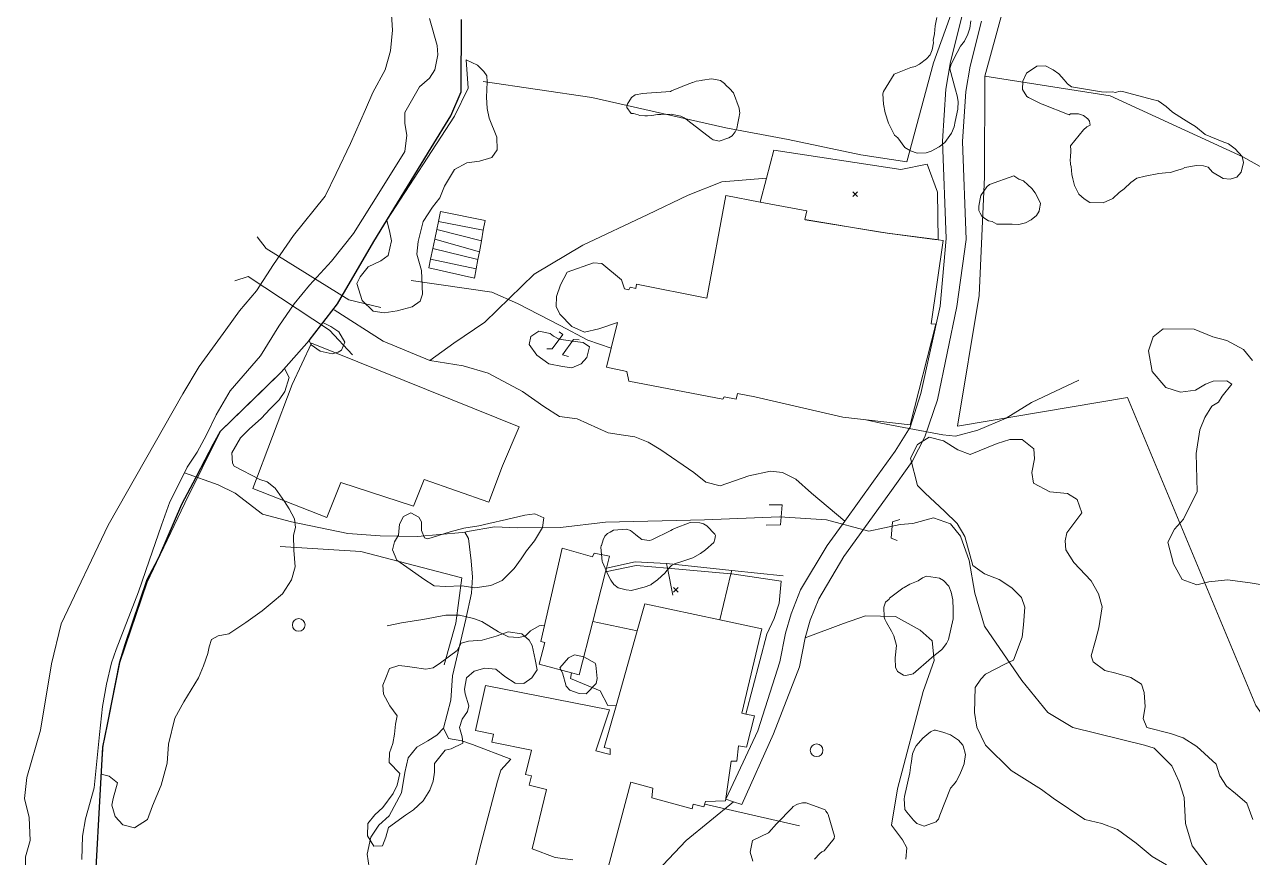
# Model space of a CAD drawing. Header units: metres. Extents: x 4652992 to 4879070, y 2074171 to 2309877.
# Drawn here: x 4653502.6 to 4653651.8, y 2308248.7 to 2308349.9 of the extents above; entities that cross this region are included whole.
import ezdxf

# ---------------------------------------------------------------- set-up
doc = ezdxf.new("R2010")
doc.units = ezdxf.units.M
doc.header["$MEASUREMENT"] = 0
doc.linetypes.add('DGN Style 3', pattern=[92.779933, 66.271381, -26.508552])
doc.layers.get('0').update_dxf_attribs({"color": 4, "lineweight": 0})
for name, color, linetype, lineweight in [('Level 1', 2, 'Continuous', 0), ('Level 15', 2, 'Continuous', 0), ('Level 19', 38, 'DGN Style 3', 0), ('Level 2', 6, 'Continuous', 0), ('Level 20', 30, 'DGN Style 3', 0), ('Level 29', 30, 'Continuous', 0), ('Level 3', 46, 'Continuous', 0), ('Level 30', 5, 'Continuous', 0), ('Level 35', 4, 'Continuous', 0), ('Level 37', 3, 'Continuous', 0), ('Level 38', 3, 'Continuous', 0), ('Level 40', 1, 'Continuous', 0), ('Level 47', 6, 'Continuous', 0), ('Level 61', 4, 'Continuous', 0), ('Level 62', 4, 'Continuous', 0), ('Level 63', 3, 'Continuous', 0)]:
    doc.layers.add(name, color=color, linetype=linetype, lineweight=lineweight)
doc.layers.add('Limite', color=38, linetype='Continuous', lineweight=0, plot=False)

# ---------------------------------------------------------------- blocks, each defined once
blk = doc.blocks.new('POSTE')
at = {"color": 0, "linetype": 'ByBlock', "lineweight": -2}
blk.add_circle((0, 0), 0.770001, dxfattribs=at)
blk = doc.blocks.new('COTA')
at = {"color": 0, "linetype": 'ByBlock', "lineweight": -2, "ltscale": 10}
for p, q in [((0, 0), (-1.419522, -1.408457)), ((-1.408457, 1.419522), (0, 0)), ((1.419522, 1.408457), (0, 0)), ((0, 0), (1.408457, -1.419522))]:
    blk.add_line(p, q, dxfattribs=at)

msp = doc.modelspace()

# ---------------------------------------------------------------- linework, layer by layer
at = {"layer": 'Level 1'}
for points in [[(4653647.183108, 2308246.522524, 1271.875), (4653644.424929, 2308250.155886, 1271.6875), (4653643.6355, 2308252.838503, 1271.5), (4653643.457888, 2308256.006899, 1271.1), (4653642.838076, 2308257.931277, 1270.8375), (4653641.966921, 2308259.85071, 1270.625), (4653639.805483, 2308262.002688, 1269.9875), (4653638.638491, 2308262.363528, 1269.85), (4653629.950686, 2308264.538088, 1268.3), (4653626.901125, 2308266.361513, 1267.675), (4653623.731692, 2308270.245302, 1267.0125), (4653619.188479, 2308276.851504, 1265.5), (4653618.042116, 2308280.835696, 1264.8625), (4653617.332094, 2308284.813723, 1263.75), (4653616.297833, 2308287.790843, 1263.025), (4653615.074133, 2308289.279127, 1262.725), (4653613.023608, 2308290.006733, 1262.45), (4653610.510061, 2308289.3122, 1262.225), (4653608.955631, 2308289.179908, 1262.125), (4653605.154482, 2308288.370119, 1261.7375), (4653600.00498, 2308289.749866, 1261.491196), (4653594.289968, 2308290.120283, 1261.238169), (4653585.179079, 2308289.743288, 1260.7875), (4653573.169924, 2308289.456118, 1259.2), (4653567.676699, 2308288.822878, 1258.8625), (4653562.445681, 2308288.769717, 1258.3625), (4653559.687685, 2308288.887697, 1258.0875), (4653556.401127, 2308288.328113, 1257.962148), (4653556.082655, 2308288.273888, 1257.950001), (4653555.754885, 2308288.218081, 1257.9375), (4653550.296694, 2308287.736696, 1257.575), (4653545.798098, 2308287.804079, 1257.35), (4653541.832888, 2308288.101931, 1257.2375), (4653535.016726, 2308289.49872, 1256.7375), (4653531.494082, 2308290.46332, 1256.5375), (4653528.170745, 2308292.989104, 1256.375), (4653526.079807, 2308294.022895, 1255.870729), (4653521.998901, 2308295.481984, 1255.0375)], [(4653544.460329, 2308247.504519, 1260.825), (4653544.200075, 2308249.116091, 1260.6875), (4653544.649905, 2308251.198916, 1260.525), (4653545.619509, 2308252.655886, 1260.4125), (4653546.863894, 2308253.796511, 1260.3125), (4653548.363711, 2308256.589297, 1260.1375), (4653548.776675, 2308259.060488, 1259.9625), (4653549.187075, 2308260.835512, 1259.8375), (4653550.218874, 2308262.151491, 1259.75), (4653551.560305, 2308262.890078, 1259.5875), (4653552.67029, 2308263.586306, 1259.45), (4653553.470705, 2308264.448488, 1259.3875), (4653554.38373, 2308267.850527, 1259.3), (4653554.586733, 2308270.781679, 1259.2375), (4653556.186281, 2308277.701113, 1258.9875), (4653556.879519, 2308280.836916, 1258.8), (4653556.987124, 2308282.80768, 1258.6375), (4653556.840273, 2308284.773684, 1258.475), (4653556.5043, 2308287.493039, 1257.962202), (4653556.082655, 2308288.273888, 1257.9622)]]:
    msp.add_polyline3d(points, dxfattribs=at)
at = {"layer": 'Level 15'}
msp.add_line((4653585.207616, 2308255.196391, 1268.0165), (4653596.71946, 2308252.582642, 1268.0165), dxfattribs=at)
msp.add_polyline3d([(4653604.789409, 2308301.926074, 1267.3562), (4653606.598872, 2308301.504017, 1267.3562), (4653614.130387, 2308300.104064, 1267.9302), (4653615.685865, 2308299.917912, 1269.0783), (4653618.388067, 2308300.63426, 1269.6523), (4653621.820884, 2308302.092271, 1269.6523), (4653624.92875, 2308304.002504, 1271.3744), (4653630.679848, 2308306.717849, 1273.6706)], dxfattribs=at)
at = {"layer": 'Level 19', "linetype": 'DGN Style 3'}
msp.add_polyline3d([(4653618.83026, 2308350.336541, 1263.814918), (4653617.46304, 2308344.898959, 1263.655322), (4653616.943258, 2308341.786294, 1263.38854), (4653616.527141, 2308335.732103, 1262.961506), (4653616.972214, 2308323.818004, 1263.089669), (4653615.853485, 2308315.697563, 1263.028676), (4653613.504636, 2308304.323796, 1262.861352), (4653611.964929, 2308299.836016, 1262.933874), (4653610.425248, 2308296.825342, 1263.020654), (4653607.708361, 2308293.050414, 1263.007404), (4653602.11195, 2308285.283268, 1262.920434), (4653599.054051, 2308280.153842, 1262.874376), (4653598.03256, 2308277.552602, 1262.944026), (4653597.401208, 2308275.407644, 1262.97327), (4653596.709616, 2308271.905749, 1263.021598), (4653593.578653, 2308263.770668, 1263.180407), (4653589.702908, 2308255.181162, 1263.731551), (4653588.713752, 2308255.505261, 1263.675279), (4653587.774114, 2308255.813136, 1263.655008), (4653591.666553, 2308264.097169, 1263.135369), (4653594.34415, 2308272.513531, 1262.881921), (4653595.030589, 2308275.989332, 1262.793942), (4653595.723677, 2308278.344033, 1262.745835), (4653596.857357, 2308281.230963, 1262.721644), (4653600.071703, 2308286.622819, 1262.859517), (4653602.223066, 2308289.608652, 1262.878378), (4653605.729629, 2308294.47534, 1262.869728), (4653608.338316, 2308298.099932, 1262.919104), (4653610.157762, 2308301.01307, 1262.836151), (4653611.457975, 2308305.123634, 1262.868667), (4653613.825472, 2308315.712391, 1262.789697), (4653614.527563, 2308323.939806, 1262.66822), (4653614.085613, 2308335.770298, 1262.79276), (4653614.5187, 2308342.071376, 1263.324499), (4653615.074191, 2308345.397888, 1263.561241), (4653616.489438, 2308351.026475, 1263.700968)], dxfattribs=at)
at = {"layer": 'Level 2'}
for points in [[(4653502.632509, 2308246.090273, 1257.1785), (4653502.684328, 2308248.792727, 1257.066), (4653503.276125, 2308250.796877, 1257.0035), (4653503.122927, 2308253.577883, 1256.8785), (4653502.577517, 2308255.90613, 1256.8285), (4653502.843691, 2308258.431704, 1256.766), (4653504.495302, 2308264.184878, 1256.666), (4653505.857912, 2308272.271487, 1256.5535), (4653507.012087, 2308277.116518, 1256.391), (4653512.728274, 2308289.124697, 1255.8035), (4653521.809511, 2308305.056887, 1254.8535), (4653523.796694, 2308308.402285, 1254.716), (4653527.024721, 2308312.836916, 1254.2535), (4653528.705324, 2308315.134707, 1254.166), (4653530.7381, 2308317.575686, 1254.0535), (4653532.818117, 2308320.771914, 1253.9035), (4653535.231875, 2308324.307131, 1253.741), (4653539.117678, 2308329.102114, 1253.566), (4653540.451479, 2308331.830508, 1253.566), (4653542.161501, 2308335.494692, 1253.566), (4653544.007082, 2308339.606875, 1253.5285), (4653544.869509, 2308341.676882, 1253.5285), (4653546.368716, 2308344.431277, 1253.5285), (4653547.030886, 2308346.738711, 1253.5285), (4653547.266482, 2308349.271303, 1253.4535), (4653547.092715, 2308352.376528, 1253.441)], [(4653551.756899, 2308350.662295, 1253.4875), (4653552.687685, 2308347.38489, 1253.4875), (4653552.782107, 2308346.278078, 1253.525), (4653552.421511, 2308344.445315, 1253.575), (4653551.775088, 2308343.443911, 1253.5875), (4653550.541689, 2308342.3855, 1253.6), (4653548.793703, 2308339.242312, 1253.6625), (4653548.771303, 2308337.906679, 1253.7), (4653549.021487, 2308336.50873, 1253.7625), (4653548.784304, 2308334.520083, 1253.8875), (4653545.834902, 2308329.768313, 1253.925), (4653542.523928, 2308324.556704, 1253.925), (4653539.867129, 2308321.206484, 1253.925), (4653537.210879, 2308318.270876, 1253.925), (4653535.349489, 2308316.015505, 1253.9625), (4653533.473696, 2308313.284487, 1254.0625), (4653531.236086, 2308309.678713, 1254.2625), (4653527.576723, 2308305.440676, 1254.5125), (4653525.847475, 2308302.516482, 1254.7125), (4653524.68268, 2308300.101687, 1254.75), (4653523.550478, 2308297.966677, 1254.75), (4653522.330324, 2308296.139101, 1254.75), (4653521.998901, 2308295.481984, 1254.793), (4653520.208498, 2308291.932131, 1255.025), (4653519.208681, 2308289.128481, 1255.1875), (4653517.722719, 2308284.776125, 1255.425), (4653516.400332, 2308280.992678, 1255.7), (4653513.700075, 2308274.013308, 1256.225), (4653513.132509, 2308272.387697, 1256.3), (4653512.528689, 2308269.78052, 1256.45), (4653512.062502, 2308267.078127, 1256.6), (4653511.683901, 2308263.653506, 1256.7875), (4653511.01813, 2308257.198305, 1257.1), (4653509.989321, 2308253.443484, 1257.35), (4653509.626101, 2308251.324099, 1257.475), (4653509.539309, 2308248.471133, 1257.6625)]]:
    msp.add_polyline3d(points, dxfattribs=at)
at = {"layer": 'Level 20', "linetype": 'Continuous'}
for points in [[(4653592.711883, 2308331.284323, 1259.8937), (4653587.298467, 2308330.8221, 1259.3197), (4653583.21091, 2308329.22003, 1259.1197), (4653578.309447, 2308326.854971, 1258.9197), (4653570.383559, 2308323.128453, 1258.5457), (4653564.492957, 2308319.611747, 1257.9716), (4653558.483528, 2308313.792324, 1257.9716), (4653554.716285, 2308311.237903, 1257.9716), (4653551.825179, 2308309.103444, 1257.9716)], [(4653602.223066, 2308289.608652, 1262.7639), (4653598.197894, 2308292.996138, 1262.7639), (4653596.267641, 2308294.702975, 1262.7639), (4653594.666338, 2308295.52389, 1262.7639), (4653593.187477, 2308295.689109, 1262.7639), (4653590.587069, 2308295.115693, 1262.1899), (4653587.091301, 2308293.868808, 1260.4678), (4653585.352748, 2308294.338214, 1260.4678), (4653583.880325, 2308295.51507, 1260.4678), (4653579.877822, 2308298.267154, 1260.4678), (4653578.357397, 2308299.200086, 1260.4678), (4653576.735988, 2308299.825961, 1259.8937), (4653575.325252, 2308300.040683, 1259.8937), (4653573.488867, 2308300.33931, 1259.8937), (4653569.71716, 2308302.033196, 1259.8937), (4653567.578804, 2308302.318278, 1259.3197), (4653565.666908, 2308303.519354, 1259.3197), (4653563.071823, 2308305.35418, 1258.7457), (4653558.901705, 2308307.564824, 1258.1716), (4653555.848773, 2308308.450063, 1257.9716), (4653551.825179, 2308309.103444, 1257.9716), (4653546.161695, 2308311.451368, 1257.9716), (4653540.182376, 2308315.287889, 1257.9716)], [(4653565.750569, 2308276.945293, 1260.9252), (4653565.078867, 2308276.872141, 1260.7252), (4653564.032098, 2308276.259948, 1260.4252), (4653563.411478, 2308275.623784, 1260.2252), (4653562.583817, 2308275.464434, 1260.0252), (4653561.369042, 2308275.549182, 1259.8252), (4653560.148789, 2308276.13212, 1259.7252), (4653558.126078, 2308277.383709, 1259.5252), (4653557.130903, 2308277.754583, 1259.4252), (4653555.436008, 2308278.156135, 1259.4252), (4653553.767488, 2308278.183069, 1259.4252), (4653550.946773, 2308277.631339, 1259.4252), (4653548.352254, 2308277.223774, 1259.6252), (4653546.646122, 2308276.888905, 1259.6252)], [(4653609.659283, 2308248.501834, 1272.6088), (4653609.746352, 2308249.897701, 1272.6088), (4653609.247544, 2308250.853601, 1272.0348), (4653607.88976, 2308252.657465, 1272.0347), (4653608.639498, 2308257.078985, 1270.8867), (4653611.768115, 2308268.904687, 1268.0165), (4653613.086539, 2308272.648013, 1267.4425), (4653612.822315, 2308275.038721, 1266.8685), (4653611.393474, 2308276.350863, 1266.2944), (4653608.396546, 2308278.029078, 1265.1463), (4653604.736726, 2308278.092197, 1263.9983), (4653602.085372, 2308277.145916, 1263.4243), (4653597.401208, 2308275.407644, 1262.7639)], [(4653580.140065, 2308247.798225, 1263.912), (4653582.949191, 2308250.79255, 1263.912), (4653588.713752, 2308255.505261, 1263.3379)]]:
    msp.add_polyline3d(points, dxfattribs=at)
at = {"layer": 'Level 29', "elevation": 1258.728797, "flags": 128}
for points in [[(4653566.042542, 2308310.541534), (4653566.695635, 2308310.550351), (4653567.959485, 2308312.260906), (4653567.510349, 2308312.590056)], [(4653568.669719, 2308309.611255), (4653567.950333, 2308309.787401), (4653569.286442, 2308311.69002), (4653569.959461, 2308311.62616)]]:
    msp.add_lwpolyline(points, dxfattribs=at)
at = {"layer": 'Level 29'}
for points in [[(4653530.822837, 2308324.14368, 1257.810622), (4653531.943334, 2308322.73731, 1258.110622), (4653541.985082, 2308316.493737, 1258.110622), (4653545.87178, 2308315.544507, 1257.710622)], [(4653542.426799, 2308309.822069, 1257.710622), (4653539.633039, 2308312.784613, 1258.110622), (4653529.742144, 2308319.323468, 1258.110622), (4653528.121515, 2308318.785693, 1258.010622)]]:
    msp.add_polyline3d(points, dxfattribs=at)
at = {"layer": 'Level 3'}
msp.add_polyline3d([(4653556.144993, 2308242.608018, 1261.925195), (4653557.852542, 2308249.685565, 1261.225195), (4653560.035321, 2308257.990762, 1260.925195), (4653560.428523, 2308259.344629, 1260.725195), (4653561.638088, 2308260.658155, 1260.425195), (4653557.015483, 2308262.470053, 1259.925195), (4653555.708427, 2308262.902771, 1259.625194), (4653554.083604, 2308263.177666, 1259.725195), (4653553.470705, 2308264.448488, 1259.3875)], dxfattribs=at)
at = {"layer": 'Level 30', "color": 1, "elevation": 1263.911982, "flags": 128}
msp.add_lwpolyline([(4653567.871055, 2308286.329381), (4653571.564572, 2308285.278661), (4653571.78469, 2308285.695615), (4653573.640089, 2308285.329682), (4653573.273579, 2308283.892141), (4653573.162479, 2308283.456379), (4653571.619788, 2308277.40558), (4653569.962963, 2308270.907117), (4653569.044661, 2308271.15767), (4653565.085038, 2308272.238028), (4653565.787453, 2308274.862136), (4653565.301511, 2308274.958015), (4653567.871055, 2308286.329381)], dxfattribs=at)
at = {"layer": 'Level 30', "color": 1}
for points in [[(4653614.161394, 2308323.707615, 1266.208116), (4653612.722581, 2308313.591497, 1266.78215), (4653613.287001, 2308313.521715, 1266.78215), (4653610.171804, 2308301.298701, 1266.78215), (4653602.005222, 2308302.250599, 1267.930218), (4653591.278101, 2308304.692059, 1265.060049), (4653589.200374, 2308305.101533, 1265.060049), (4653589.026398, 2308304.430432, 1265.060049), (4653587.552774, 2308304.720861, 1265.060049), (4653587.409986, 2308304.417052, 1265.060049), (4653575.983623, 2308306.613909, 1263.337949), (4653575.758634, 2308307.782725, 1262.189882), (4653573.289191, 2308308.311017, 1262.189882), (4653573.844867, 2308310.618215, 1261.945914), (4653574.59664, 2308313.739619, 1261.615849), (4653572.362015, 2308312.971893, 1261.615849), (4653570.600212, 2308312.569231, 1261.615849), (4653569.072316, 2308313.245202, 1261.615849), (4653567.617684, 2308314.748834, 1261.615849), (4653567.178813, 2308315.672136, 1261.615849), (4653567.219897, 2308316.900889, 1261.615849), (4653567.673566, 2308318.327718, 1261.615849), (4653568.509982, 2308319.853933, 1261.615849), (4653571.693513, 2308320.975384, 1262.189882), (4653572.716079, 2308320.898814, 1262.189882), (4653575.107792, 2308318.929219, 1262.189882), (4653575.449159, 2308317.821355, 1262.189882), (4653576.008526, 2308317.711156, 1262.189882), (4653576.1518, 2308318.01593, 1262.189882), (4653576.831036, 2308317.882117, 1262.189882), (4653576.933999, 2308318.402957, 1262.189882), (4653585.47114, 2308316.67952, 1262.763916), (4653587.772058, 2308329.162181, 1262.763916), (4653591.935407, 2308328.376869, 1263.978761), (4653597.608298, 2308327.30682, 1265.634083), (4653597.355685, 2308326.237399, 1265.634083), (4653606.558577, 2308324.69308, 1267.356184), (4653607.663074, 2308324.549917, 1267.189399), (4653607.977372, 2308324.509178, 1267.141938), (4653613.160425, 2308323.837359, 1266.359269), (4653613.560091, 2308323.785555, 1266.298917), (4653614.161394, 2308323.707615, 1266.208116)], [(4653560.650164, 2308296.311843, 1261.041815), (4653558.98973, 2308291.898941, 1261.041815), (4653551.137938, 2308294.657546, 1260.467782), (4653549.821087, 2308291.416081, 1260.467782), (4653540.999834, 2308294.276392, 1259.319715), (4653539.313632, 2308290.028694, 1259.319715), (4653530.317068, 2308293.555968, 1259.319715), (4653535.100047, 2308306.201456, 1261.041815), (4653537.441793, 2308311.212024, 1261.041815), (4653562.656429, 2308301.051278, 1261.041815), (4653560.650164, 2308296.311843, 1261.041815)], [(4653569.182981, 2308248.458961, 1266.294405), (4653567.021038, 2308248.742332, 1266.294405), (4653564.259083, 2308249.790247, 1266.294405), (4653566.004426, 2308256.991395, 1265.720372), (4653563.880667, 2308257.495622, 1263.998271), (4653564.147984, 2308258.666343, 1263.998271), (4653563.423065, 2308258.809452, 1263.998271), (4653564.14554, 2308261.770631, 1265.146338), (4653559.359193, 2308262.723779, 1264.650204), (4653559.530274, 2308263.71175, 1262.850204), (4653557.362911, 2308264.140671, 1262.850204), (4653558.556883, 2308269.63354, 1262.850204), (4653573.624601, 2308266.654769, 1264.572304), (4653571.982178, 2308261.669058, 1264.572304), (4653573.702584, 2308261.245675, 1264.572304), (4653573.729045, 2308261.923682, 1264.572304), (4653573.011406, 2308262.10129, 1264.572304), (4653574.434077, 2308267.152301, 1264.572304), (4653577.000518, 2308276.264117, 1264.572304), (4653577.925528, 2308279.548245, 1264.572304), (4653587.057721, 2308277.597656, 1264.94129), (4653592.132536, 2308276.513701, 1265.146338), (4653589.720756, 2308266.251557, 1266.294405), (4653590.194836, 2308266.158004, 1266.294405), (4653591.277575, 2308265.944342, 1266.294405)], [(4653591.277575, 2308265.944342, 1266.294405), (4653590.291413, 2308262.121353, 1266.294405), (4653589.327644, 2308262.311564, 1266.294405), (4653589.112628, 2308260.443053, 1266.294405), (4653588.414546, 2308260.418532, 1266.294405), (4653587.736425, 2308255.593531, 1266.868438), (4653585.306944, 2308255.517978, 1265.720372), (4653585.108288, 2308254.874804, 1265.720372), (4653583.81297, 2308255.204588, 1265.720372), (4653583.703284, 2308254.649358, 1265.720372), (4653578.775376, 2308255.981362, 1265.720372), (4653578.898443, 2308257.153374, 1265.720372), (4653576.233697, 2308257.883742, 1265.720372), (4653571.205028, 2308238.949681, 1265.720372)]]:
    msp.add_polyline3d(points, dxfattribs=at)
at = {"layer": 'Level 35'}
for p, q in [((4653552.870936, 2308326.012527, 1259.319715), (4653558.307212, 2308324.94319, 1259.319715)), ((4653552.66651, 2308325.037534, 1259.319715), (4653558.074296, 2308323.652947, 1259.319715)), ((4653552.185255, 2308322.742243, 1259.319715), (4653557.664021, 2308321.380224, 1259.319715)), ((4653552.422105, 2308323.871871, 1259.319715), (4653557.832861, 2308322.315517, 1259.319715)), ((4653551.907832, 2308321.419099, 1259.319715), (4653557.459437, 2308320.246934, 1259.319715))]:
    msp.add_line(p, q, dxfattribs=at)
at = {"layer": 'Level 35', "elevation": 1259.319715, "flags": 128}
msp.add_lwpolyline([(4653551.687579, 2308320.368627), (4653551.907832, 2308321.419099), (4653552.185255, 2308322.742243), (4653552.422105, 2308323.871871), (4653552.66651, 2308325.037534), (4653552.870936, 2308326.012527), (4653553.122793, 2308327.213729), (4653558.517945, 2308326.110544), (4653558.307212, 2308324.94319), (4653558.074296, 2308323.652947), (4653557.832861, 2308322.315517), (4653557.664021, 2308321.380224), (4653557.459437, 2308320.246934), (4653557.254178, 2308319.109899), (4653551.687579, 2308320.368627)], dxfattribs=at)
at = {"layer": 'Level 37'}
msp.add_line((4653559.364675, 2308317.434365, 1259.528797), (4653549.555084, 2308318.831057, 1258.728797), dxfattribs=at)
at = {"layer": 'Level 37', "elevation": 1259.528797, "flags": 128}
msp.add_lwpolyline([(4653573.844867, 2308310.618215), (4653571.02073, 2308311.599505), (4653567.628056, 2308313.383956), (4653562.458496, 2308316.062764)], dxfattribs=at)
at = {"layer": 'Level 37'}
for points in [[(4653661.979608, 2308328.446971, 1276.5407), (4653660.863788, 2308334.950826, 1276.5407), (4653657.685516, 2308354.724919, 1275.3927), (4653655.822212, 2308373.440376, 1273.6706), (4653653.885788, 2308394.815743, 1271.3744), (4653652.299234, 2308406.674866, 1269.6523), (4653642.174585, 2308391.315507, 1268.5043), (4653627.507573, 2308366.126088, 1267.3562), (4653623.724436, 2308360.116868, 1266.7822), (4653619.222721, 2308343.663895, 1266.7822)], [(4653558.285879, 2308343.017175, 1258.7457), (4653571.483016, 2308341.065172, 1260.4678), (4653587.78737, 2308337.401819, 1261.6158), (4653595.365839, 2308335.978425, 1261.6158), (4653604.190306, 2308334.118943, 1262.7639), (4653609.758876, 2308333.243686, 1263.5288), (4653613.009612, 2308345.270741, 1264.3288), (4653617.065676, 2308356.56083, 1264.5288), (4653616.166549, 2308357.055535, 1263.912), (4653604.874942, 2308364.929806, 1260.4678), (4653596.793988, 2308372.306716, 1257.5976), (4653591.929896, 2308376.351249, 1255.8755), (4653584.751781, 2308380.847646, 1255.3015), (4653591.555955, 2308383.293262, 1255.3015), (4653606.528478, 2308390.325035, 1255.3015)], [(4653739.239975, 2308191.872311, 1296.5939), (4653730.588131, 2308197.556492, 1291.5519), (4653719.188781, 2308206.273788, 1283.5154), (4653715.780377, 2308209.304145, 1282.556285), (4653711.029138, 2308213.528395, 1281.2193), (4653704.980322, 2308218.663826, 1279.4972), (4653698.771937, 2308224.800257, 1278.9231), (4653677.259863, 2308242.79737, 1277.201), (4653664.87257, 2308253.698012, 1277.201), (4653657.294271, 2308259.907103, 1277.7751), (4653652.160978, 2308267.210323, 1277.7751), (4653636.584872, 2308304.637885, 1276.627), (4653615.935079, 2308301.134878, 1269.6523), (4653618.54761, 2308317.022854, 1269.6523), (4653619.19945, 2308331.452397, 1267.9302), (4653619.222721, 2308343.663895, 1266.7822), (4653634.480458, 2308341.289888, 1272.5225), (4653650.577974, 2308333.854402, 1275.9667), (4653657.770983, 2308329.877317, 1276.5407), (4653657.912989, 2308329.710633, 1276.5407)], [(4653533.623852, 2308286.51012, 1259.125194), (4653543.411095, 2308285.92474, 1260.025195), (4653555.715701, 2308282.711504, 1260.225195), (4653554.99044, 2308277.184574, 1260.225195), (4653553.552875, 2308272.149359, 1260.525195)]]:
    msp.add_polyline3d(points, dxfattribs=at)
at = {"layer": 'Level 38'}
for p, q in [((4653562.458496, 2308316.062764, 1259.528797), (4653559.364675, 2308317.434365, 1259.528797)), ((4653571.619788, 2308277.40558, 1262.7639), (4653577.000518, 2308276.264117, 1262.7639))]:
    msp.add_line(p, q, dxfattribs=at)
at = {"layer": 'Level 38', "elevation": 1263.337949, "flags": 128}
msp.add_lwpolyline([(4653580.555025, 2308284.437668), (4653580.668989, 2308283.880863), (4653581.336672, 2308280.618702)], dxfattribs=at)
at = {"layer": 'Level 38', "extrusion": (-0.9725074244127778, 0.2328682385962001, 0.0013011207201378), "elevation": -3988121.781018, "flags": 128}
msp.add_lwpolyline([(-3328498.718688, 6452.692645), (-3328498.308885, 6452.704745), (-3328492.54004, 6452.874446)], dxfattribs=at)
at = {"layer": 'Level 38'}
msp.add_polyline3d([(4653594.740223, 2308282.952979, 1263.912), (4653588.496303, 2308283.606497, 1263.6593), (4653580.555025, 2308284.437668, 1263.3379), (4653576.740018, 2308284.667408, 1262.7639), (4653573.273579, 2308283.892141, 1262.7639)], dxfattribs=at)
at = {"layer": 'Level 40', "color": 3, "flags": 128}
for points, elevation in [([(4653541.468773, 2308311.341044), (4653541.07158, 2308310.380689), (4653540.673414, 2308310.112951), (4653539.943038, 2308309.910692), (4653538.494532, 2308310.26544), (4653537.393702, 2308311.041572), (4653537.143131, 2308311.539065), (4653537.553805, 2308312.070026), (4653538.296397, 2308313.030124), (4653538.834621, 2308313.725994), (4653539.778952, 2308313.266625), (4653540.749653, 2308312.590636), (4653541.468773, 2308311.341044)], 1260.648456), ([(4653565.050442, 2308312.692907), (4653566.443223, 2308312.418452), (4653566.854876, 2308312.060915), (4653567.544985, 2308311.717608), (4653569.149948, 2308311.470443), (4653570.423306, 2308311.288625), (4653571.219807, 2308310.786132), (4653570.890447, 2308309.468873), (4653570.188844, 2308308.708718), (4653569.062398, 2308308.239616), (4653567.92168, 2308308.395318), (4653566.263526, 2308308.722106), (4653564.81643, 2308309.767483), (4653563.89941, 2308311.053903), (4653564.096727, 2308312.051594), (4653565.050442, 2308312.692907)], 1262.370556), ([(4653572.741607, 2308284.694151), (4653572.607349, 2308286.432667), (4653572.640111, 2308286.598403), (4653572.649999, 2308286.648424), (4653572.868173, 2308287.341648), (4653573.078096, 2308287.777901), (4653573.400359, 2308288.102619), (4653573.741725, 2308288.270107), (4653574.138183, 2308288.498771), (4653574.180452, 2308288.519194), (4653574.18047, 2308288.519203), (4653575.667177, 2308288.636886), (4653576.188991, 2308288.475924), (4653576.810378, 2308287.980271), (4653576.855502, 2308287.940356), (4653577.572127, 2308287.37098), (4653578.501812, 2308287.245697), (4653578.7941, 2308287.335437), (4653581.09287, 2308288.470972), (4653581.297989, 2308288.585768), (4653581.552191, 2308288.710979), (4653583.441727, 2308289.432051), (4653584.598031, 2308289.409479), (4653585.051308, 2308289.284581), (4653585.479046, 2308289.030312), (4653586.444517, 2308288.010702), (4653586.518648, 2308287.838209), (4653586.454268, 2308287.399895), (4653586.310406, 2308287.017369), (4653585.296215, 2308286.117465), (4653584.691665, 2308285.659558), (4653583.751524, 2308285.125126), (4653583.751459, 2308285.12509), (4653582.438225, 2308284.699241), (4653581.546572, 2308284.429837), (4653581.172241, 2308284.189293), (4653580.625571, 2308283.602745), (4653580.390822, 2308283.32243), (4653579.464291, 2308282.460731), (4653578.738159, 2308281.925285), (4653578.663545, 2308281.875109), (4653577.857904, 2308281.561971), (4653576.437228, 2308281.196304), (4653576.347531, 2308281.175021), (4653575.677322, 2308281.238734), (4653574.704592, 2308281.499096), (4653574.165258, 2308281.879426), (4653573.795069, 2308282.4347), (4653573.453706, 2308283.115543), (4653573.123996, 2308283.865416), (4653572.959486, 2308284.232621), (4653572.794291, 2308284.615277), (4653572.741607, 2308284.694151)], 1265.800385), ([(4653607.664047, 2308280.255359), (4653609.262829, 2308281.438634), (4653609.422888, 2308281.546019), (4653610.111436, 2308281.952446), (4653611.143241, 2308282.362013), (4653611.673909, 2308282.694198), (4653612.135552, 2308282.915603), (4653613.72306, 2308282.687094), (4653614.201896, 2308282.37188), (4653614.875917, 2308281.676269), (4653615.145873, 2308280.959594), (4653615.369945, 2308280.029899), (4653615.408234, 2308278.869846), (4653615.387683, 2308277.710342), (4653615.387677, 2308277.71022), (4653614.830534, 2308275.231392), (4653614.596229, 2308274.732602), (4653614.05319, 2308274.049738), (4653613.955709, 2308273.95575), (4653612.858898, 2308273.052428), (4653612.75651, 2308272.983572), (4653612.752563, 2308272.979594), (4653610.538064, 2308271.036717), (4653609.65742, 2308270.859225), (4653609.3574, 2308270.876652), (4653608.628934, 2308271.345229), (4653608.392621, 2308271.868748), (4653608.338314, 2308272.907882), (4653608.338194, 2308272.969524), (4653608.505142, 2308274.503486), (4653608.166035, 2308275.673211), (4653607.919558, 2308276.215161), (4653607.284147, 2308277.264896), (4653607.102615, 2308277.680137), (4653607.01511, 2308277.912229), (4653606.975126, 2308279.140287), (4653607.161717, 2308279.741367), (4653607.613921, 2308280.116663), (4653607.664047, 2308280.255359)], 1270.400385), ([(4653567.589897, 2308271.785055), (4653568.663708, 2308272.983146), (4653568.663744, 2308272.983179), (4653569.381718, 2308273.358198), (4653570.533119, 2308273.11376), (4653571.886066, 2308272.347357), (4653571.971331, 2308272.110925), (4653572.161713, 2308270.484488), (4653572.038837, 2308269.862837), (4653570.82666, 2308268.616461), (4653569.941212, 2308268.662017), (4653568.804992, 2308269.059267), (4653568.371947, 2308269.553013), (4653567.94695, 2308271.148879), (4653567.589897, 2308271.785055)], 1266.000385), ([(4653591.00152, 2308250.771225), (4653592.963681, 2308251.739246), (4653592.996342, 2308251.76121), (4653593.92095, 2308252.804278), (4653593.998353, 2308252.887009), (4653593.998383, 2308252.887041), (4653595.77645, 2308254.728617), (4653595.973748, 2308254.906556), (4653596.402923, 2308255.145813), (4653596.469611, 2308255.201759), (4653597.077891, 2308255.375585), (4653597.548494, 2308255.374938), (4653597.548522, 2308255.374932), (4653599.621074, 2308254.5946), (4653599.745995, 2308254.540803), (4653599.835344, 2308254.502325), (4653599.928889, 2308254.362466), (4653599.996569, 2308254.261404), (4653600.019392, 2308254.227323), (4653600.110098, 2308254.092052), (4653600.201137, 2308253.956285), (4653600.961635, 2308251.309084), (4653600.952219, 2308251.088923), (4653600.949837, 2308251.033235), (4653599.711377, 2308249.544277), (4653599.440429, 2308249.41337), (4653599.197887, 2308249.221281), (4653598.530712, 2308248.502346)], 1274.200385), ([(4653591.052109, 2308248.294296), (4653590.727016, 2308249.38138), (4653590.96899, 2308250.606524), (4653591.00152, 2308250.771225)], 1274.200385)]:
    msp.add_lwpolyline(points, dxfattribs=dict(at, elevation=elevation))
at = {"layer": 'Level 40', "color": 3}
for points in [[(4653606.921298, 2308341.796587, 1271.000385), (4653608.239835, 2308343.893318, 1270.200385), (4653610.248186, 2308344.712581, 1269.200385), (4653610.767709, 2308344.855574, 1269.200385), (4653611.301306, 2308345.144187, 1269.200385), (4653612.153631, 2308345.785487, 1269.200385), (4653612.618232, 2308346.279467, 1269.200385), (4653612.830841, 2308346.866937, 1269.200385), (4653612.998951, 2308347.718231, 1269.200385), (4653612.967919, 2308348.050248, 1269.200385), (4653613.119806, 2308348.819391, 1269.200385), (4653613.211751, 2308349.774146, 1269.200385), (4653613.417158, 2308350.814308, 1269.200385)], [(4653617.531499, 2308350.374917, 1269.200385), (4653617.407986, 2308349.500266, 1269.200385), (4653617.167786, 2308348.772977, 1269.200385), (4653616.773144, 2308347.902874, 1269.200385), (4653616.296493, 2308347.297782, 1269.200385), (4653615.859757, 2308346.548006, 1269.200385), (4653615.140635, 2308345.11375, 1269.200385), (4653614.98262, 2308344.55549, 1269.200385), (4653615.696683, 2308342.021688, 1271.000385), (4653615.882223, 2308341.290607, 1271.000385), (4653615.984988, 2308340.596048, 1271.000385), (4653615.947127, 2308339.666437, 1271.000385), (4653615.64706, 2308338.146686, 1271.000385), (4653615.519394, 2308337.50009, 1271.000385), (4653615.191024, 2308336.727769, 1271.000385), (4653614.371981, 2308335.595316, 1271.000385), (4653613.688401, 2308335.069572, 1271.000385), (4653612.723097, 2308334.56721, 1271.000385), (4653612.12778, 2308334.364564, 1271.000385), (4653611.031235, 2308334.331425, 1271.000385), (4653610.218541, 2308334.577136, 1271.000385), (4653609.531478, 2308335.002254, 1271.000385), (4653608.653326, 2308336.167296, 1271.000385), (4653608.285676, 2308336.503667, 1271.000385), (4653607.552024, 2308337.965689, 1271.000385), (4653607.128814, 2308339.233199, 1271.000385), (4653606.915075, 2308340.260727, 1271.000385), (4653606.86619, 2308341.51758, 1271.000385), (4653606.921298, 2308341.796587, 1271.000385)], [(4653556.240579, 2308345.664902, 1259.500389), (4653557.611734, 2308345.018514, 1260.074422), (4653558.357291, 2308344.24846, 1260.074422), (4653558.730344, 2308343.690235, 1260.074422), (4653558.797903, 2308342.984374, 1260.074422), (4653558.746224, 2308342.024948, 1260.074422), (4653558.707732, 2308341.13217, 1260.074422), (4653558.776369, 2308339.733467, 1260.074422), (4653559.030736, 2308338.575209, 1260.074422), (4653559.951602, 2308336.246734, 1260.074422), (4653559.993878, 2308334.714567, 1260.074422), (4653559.330616, 2308333.806171, 1260.074422), (4653557.855764, 2308333.334662, 1260.074422), (4653556.300712, 2308333.156021, 1260.074422), (4653554.826411, 2308332.338074, 1260.074422), (4653553.593236, 2308330.295059, 1260.074422), (4653553.037049, 2308328.880643, 1260.074422), (4653552.121514, 2308327.744799, 1260.074422), (4653551.020735, 2308326.021963, 1260.074422), (4653550.399567, 2308323.581119, 1260.074422), (4653550.229062, 2308322.021312, 1260.074422), (4653550.803643, 2308320.037544, 1260.074422), (4653550.927551, 2308317.172521, 1260.074422), (4653550.623029, 2308316.331816, 1260.074422), (4653549.653588, 2308315.622125, 1260.074422), (4653547.832964, 2308315.149451, 1260.074422), (4653546.264615, 2308314.904217, 1260.074422), (4653544.921647, 2308315.099578, 1260.074422), (4653543.590417, 2308316.401183, 1260.074422), (4653542.962693, 2308318.464794, 1260.074422), (4653543.333725, 2308319.29234, 1260.074422), (4653544.329013, 2308320.481839, 1260.074422), (4653545.85667, 2308321.220042, 1260.074422), (4653546.74637, 2308321.8761, 1260.074422), (4653547.169155, 2308323.663298, 1260.074422), (4653546.954993, 2308324.67535, 1260.074422), (4653546.603961, 2308326.172941, 1260.074422), (4653554.814519, 2308338.807335, 1259.500389), (4653556.458677, 2308342.226159, 1259.500389), (4653556.240579, 2308345.664902, 1259.500389)], [(4653629.634915, 2308335.191937, 1276.800385), (4653631.240027, 2308337.162687, 1275.000385), (4653631.613572, 2308337.493532, 1275.000385), (4653632.017364, 2308337.698308, 1275.000385), (4653631.954414, 2308338.190333, 1275.000385), (4653631.736741, 2308338.497886, 1275.000385), (4653631.210201, 2308338.892409, 1275.000385), (4653630.617781, 2308339.112296, 1275.000385), (4653630.114125, 2308339.111969, 1275.000385), (4653629.660558, 2308339.097615, 1275.000385), (4653629.486109, 2308338.971333, 1275.000385), (4653626.222275, 2308340.268723, 1272.800385), (4653626.076761, 2308340.297362, 1272.800385), (4653624.549556, 2308341.063916, 1272.800385), (4653624.354837, 2308341.214738, 1272.800385), (4653623.803006, 2308342.051617, 1272.800385), (4653623.876388, 2308343.062338, 1272.800385), (4653624.300541, 2308344.02313, 1272.800385), (4653625.5779, 2308344.893446, 1272.800385), (4653626.624087, 2308344.913882, 1272.800385), (4653627.530564, 2308344.452172, 1272.800385), (4653628.210555, 2308343.943612, 1272.800385), (4653628.859314, 2308343.243719, 1272.800385), (4653629.275891, 2308342.753065, 1272.800385), (4653629.776558, 2308342.365298, 1272.800385), (4653633.401996, 2308341.766982, 1275.800385), (4653633.987693, 2308341.722341, 1275.800385), (4653634.78849, 2308341.756887, 1275.800385), (4653635.065307, 2308341.702413, 1275.800385), (4653635.673322, 2308341.854792, 1275.800385), (4653635.950501, 2308341.816419, 1275.800385), (4653639.774365, 2308340.776572, 1276.800385), (4653640.121465, 2308340.708266, 1276.800385), (4653640.290948, 2308340.674914, 1276.800385), (4653640.715339, 2308340.399488, 1276.800385), (4653641.265039, 2308339.964275, 1276.800385), (4653642.026041, 2308339.277945, 1276.800385), (4653643.391446, 2308338.433486, 1276.800385), (4653644.020395, 2308338.039655, 1276.800385), (4653644.849063, 2308337.570862, 1276.800385), (4653646.000343, 2308336.582173, 1276.800385), (4653648.091537, 2308335.715307, 1276.800385), (4653648.83414, 2308335.443075, 1276.800385), (4653649.668725, 2308334.832738, 1276.800385), (4653650.490229, 2308333.903759, 1276.800385), (4653650.682162, 2308333.15999, 1276.800385), (4653650.376523, 2308332.011479, 1276.800385), (4653649.856903, 2308331.403003, 1276.800385), (4653649.047166, 2308331.145732, 1276.800385), (4653648.198697, 2308331.249545, 1276.800385), (4653646.884059, 2308332.018035, 1276.800385), (4653646.370307, 2308332.602051, 1276.800385), (4653645.793678, 2308332.778625, 1276.800385), (4653644.989072, 2308332.798736, 1276.800385), (4653644.711493, 2308332.769988, 1276.800385), (4653643.543709, 2308332.551963, 1276.800385), (4653643.257453, 2308332.414133, 1276.800385), (4653642.538626, 2308332.222832, 1276.800385), (4653641.799058, 2308331.966626, 1276.800385), (4653641.195861, 2308331.909, 1276.800385), (4653640.365715, 2308331.831733, 1276.800385), (4653638.710559, 2308331.524343, 1276.800385), (4653637.718529, 2308331.257972, 1276.800385), (4653636.995998, 2308330.767633, 1276.800385), (4653636.168548, 2308329.970828, 1276.800385), (4653635.567097, 2308329.534737, 1276.800385), (4653634.789108, 2308328.802832, 1276.800385), (4653633.629424, 2308328.263371, 1276.800385), (4653631.985497, 2308328.335093, 1276.800385), (4653631.309163, 2308328.768651, 1276.800385), (4653630.679053, 2308329.324099, 1276.800385), (4653630.124032, 2308330.393058, 1276.800385), (4653629.929792, 2308331.181397, 1276.800385), (4653629.808039, 2308331.702836, 1276.800385), (4653629.713848, 2308332.681028, 1276.800385), (4653629.646809, 2308332.946835, 1276.800385), (4653629.60143, 2308333.566828, 1276.800385), (4653629.637889, 2308333.751576, 1276.800385), (4653629.677701, 2308334.686571, 1276.800385), (4653629.634915, 2308335.191937, 1276.800385)], [(4653589.400817, 2308339.764278, 1263.800385), (4653589.434687, 2308339.427666, 1263.800385), (4653589.494001, 2308339.19724, 1263.800385), (4653589.373089, 2308338.58542, 1263.800385), (4653589.246103, 2308337.942871, 1263.800385), (4653589.112731, 2308337.310112, 1263.800385), (4653588.905634, 2308336.912471, 1263.800385), (4653588.537833, 2308336.43616, 1263.800385), (4653588.143319, 2308336.170877, 1263.800385), (4653586.972216, 2308335.784123, 1263.800385), (4653586.817777, 2308335.814529, 1263.800385), (4653586.243977, 2308335.951009, 1263.800385), (4653585.989574, 2308336.096101, 1263.800385), (4653583.156798, 2308338.286238, 1263.800385), (4653583.127387, 2308338.308659, 1263.800385), (4653582.730421, 2308338.610572, 1263.800385), (4653582.296288, 2308338.81279, 1263.800385), (4653581.911101, 2308338.906736, 1263.800385), (4653581.127366, 2308339.049121, 1263.800385), (4653579.88347, 2308339.03156, 1263.800385), (4653579.837232, 2308339.029191, 1263.800385), (4653579.471074, 2308339.015136, 1263.800385), (4653578.775499, 2308338.909806, 1263.800385), (4653578.243273, 2308338.84249, 1263.800385), (4653577.92355, 2308338.862376, 1263.800385), (4653577.330459, 2308338.878359, 1263.400385), (4653577.132039, 2308338.95596, 1263.400385), (4653576.566126, 2308339.116849, 1263.400385), (4653576.289298, 2308339.151991, 1262.800385), (4653575.733984, 2308339.849134, 1262.800385), (4653575.733978, 2308339.849165, 1262.800385), (4653575.728767, 2308339.87709, 1262.400385), (4653575.794052, 2308340.207264, 1262.200385), (4653576.303286, 2308341.093668, 1262.200385), (4653576.773979, 2308341.412662, 1262.200385), (4653577.70436, 2308341.549598, 1262.200385), (4653578.169917, 2308341.601951, 1262.200385), (4653581.070704, 2308341.797133, 1262.200385), (4653581.193765, 2308341.869777, 1262.200385), (4653582.464429, 2308342.399153, 1262.200385), (4653582.55776, 2308342.450306, 1262.200385), (4653583.729797, 2308342.905927, 1262.200385), (4653583.778567, 2308342.919435, 1262.200385), (4653584.188963, 2308343.061061, 1262.200385), (4653584.876979, 2308343.161144, 1262.200385), (4653584.950581, 2308343.176938, 1262.200385), (4653586.020198, 2308343.330765, 1262.200385), (4653586.733948, 2308343.207871, 1262.200385), (4653587.132532, 2308343.12944, 1262.200385), (4653587.608056, 2308342.76099, 1262.200385), (4653587.779843, 2308342.58975, 1262.200385), (4653588.272868, 2308342.127998, 1262.200385), (4653588.659758, 2308341.681172, 1262.200385), (4653588.691694, 2308341.654407, 1262.200385), (4653589.400817, 2308339.764278, 1263.800385)], [(4653622.53319, 2308325.679706, 1275.000385), (4653620.71818, 2308325.687537, 1273.000385), (4653620.13427, 2308325.991126, 1273.000385), (4653619.68695, 2308326.079223, 1273.000385), (4653619.119092, 2308326.447512, 1273.000385), (4653618.879268, 2308326.643067, 1273.000385), (4653618.658665, 2308327.004737, 1273.000385), (4653618.50928, 2308327.338905, 1273.000385), (4653618.498805, 2308327.855767, 1273.000385), (4653618.590408, 2308328.319785, 1273.000385), (4653618.682009, 2308328.7838, 1273.000385), (4653618.75529, 2308329.15501, 1273.000385), (4653619.111618, 2308329.69059, 1273.000385), (4653619.495841, 2308330.203349, 1273.000385), (4653619.789038, 2308330.494012, 1273.000385), (4653622.746912, 2308331.574248, 1275.000385), (4653623.359022, 2308331.163434, 1275.000385), (4653623.921643, 2308330.93164, 1275.000385), (4653624.457901, 2308330.475171, 1275.000385), (4653624.93898, 2308330.037682, 1275.000385), (4653625.365507, 2308329.486902, 1275.000385), (4653625.694187, 2308328.897554, 1275.000385), (4653626.014829, 2308328.188683, 1275.000385), (4653625.891249, 2308327.562513, 1275.000385), (4653625.82917, 2308327.277904, 1275.000385), (4653625.524575, 2308326.753767, 1275.000385), (4653624.84959, 2308326.209447, 1275.000385), (4653624.194556, 2308325.842843, 1275.000385), (4653623.372103, 2308325.64672, 1275.000385), (4653622.580078, 2308325.691573, 1275.000385), (4653622.53319, 2308325.679706, 1275.000385)], [(4653646.827547, 2308303.585978, 1285.600385), (4653647.631344, 2308304.062898, 1283.200385), (4653648.077572, 2308304.802881, 1283.200385), (4653649.259378, 2308306.225726, 1280.600385), (4653648.629874, 2308306.644132, 1280.600385), (4653646.966312, 2308306.59439, 1280.600385), (4653646.054891, 2308306.233685, 1280.600385), (4653644.835642, 2308305.520979, 1280.600385), (4653643.030682, 2308305.256291, 1280.600385), (4653641.211236, 2308305.834718, 1280.600385), (4653639.559482, 2308307.781525, 1280.600385), (4653639.107296, 2308310.279819, 1280.600385), (4653639.675595, 2308311.978277, 1280.600385), (4653640.920525, 2308312.985356, 1280.600385), (4653644.676613, 2308312.934116, 1280.600385), (4653646.952765, 2308312.003665, 1280.600385), (4653648.621866, 2308311.553046, 1280.600385), (4653650.665763, 2308310.47197, 1281.800385), (4653651.754305, 2308309.126737, 1281.800385)], [(4653512.145806, 2308262.48204, 1268.086831), (4653512.670009, 2308264.902239, 1268.095571), (4653513.495645, 2308269.166508, 1268.1109), (4653514.160527, 2308272.408118, 1268.1109), (4653517.467142, 2308282.191937, 1268.1109), (4653519.004507, 2308285.421798, 1268.1109), (4653519.02637, 2308285.463646, 1268.1109), (4653519.04552, 2308285.507963, 1268.1109), (4653522.037453, 2308291.793736, 1268.1109), (4653526.362723, 2308300.52936, 1265.2407), (4653531.547653, 2308305.552509, 1260.6485), (4653533.760946, 2308307.696741, 1260.6485), (4653534.152653, 2308308.14174, 1260.6485), (4653534.742513, 2308307.057532, 1261.2225), (4653534.200505, 2308305.365201, 1261.2225), (4653533.511584, 2308304.324607, 1261.2225), (4653532.397917, 2308303.229337, 1261.2225), (4653531.337448, 2308302.054366, 1261.2225), (4653529.918626, 2308300.811631, 1261.2225), (4653528.804933, 2308299.716335, 1261.2225), (4653527.758516, 2308297.915693, 1261.2225), (4653527.853073, 2308296.6513, 1261.2225), (4653528.052703, 2308296.265886, 1261.2225), (4653531.153169, 2308294.642696, 1262.9446), (4653532.067667, 2308294.393269, 1262.9446), (4653533.009416, 2308293.585898, 1262.9446), (4653534.137742, 2308291.981908, 1262.9446), (4653534.721893, 2308291.106876, 1262.9446), (4653535.372789, 2308289.873282, 1262.9446), (4653535.50672, 2308288.810708, 1262.9446), (4653535.256206, 2308287.893028, 1262.9446), (4653535.31164, 2308286.086019, 1262.9446), (4653535.460133, 2308284.053345, 1262.9446), (4653535.011726, 2308282.483792, 1262.9446), (4653533.914223, 2308280.765926, 1262.9446), (4653532.670081, 2308279.698751, 1262.9446), (4653531.439095, 2308278.698062, 1262.9446), (4653529.440095, 2308277.296204, 1262.9446), (4653527.374819, 2308275.907419, 1262.9446), (4653526.089834, 2308275.677372, 1262.9446), (4653525.308664, 2308275.209718, 1262.9446), (4653524.9918, 2308274.304969, 1262.9446), (4653524.833801, 2308273.50704, 1262.9446), (4653524.33216, 2308272.016888, 1262.9446), (4653523.69797, 2308270.552868, 1262.9446), (4653521.927001, 2308267.633947, 1265.2407), (4653520.845872, 2308265.642232, 1265.2407), (4653520.083272, 2308262.484935, 1265.2407), (4653519.901058, 2308260.17774, 1265.2407), (4653519.164261, 2308257.497531, 1265.2407), (4653518.123252, 2308255.015145, 1265.2407), (4653517.517349, 2308253.342772, 1265.2407), (4653515.945932, 2308252.343559, 1265.2407), (4653514.50509, 2308252.697082, 1265.2407), (4653513.605324, 2308253.701903, 1265.2407), (4653513.19407, 2308255.092676, 1265.2407), (4653513.351725, 2308255.888605, 1265.2407), (4653513.866634, 2308257.799967, 1267.5369), (4653512.864199, 2308258.616505, 1267.5369), (4653511.888637, 2308258.866322, 1267.5369), (4653512.145806, 2308262.48204, 1268.086831)], [(4653653.863432, 2308281.714254, 1281.400385), (4653651.492328, 2308282.091177, 1281.400385), (4653648.72437, 2308282.453233, 1281.400385), (4653646.46916, 2308282.202754, 1281.400385), (4653645.004403, 2308281.864985, 1281.400385), (4653643.211757, 2308282.500965, 1281.400385), (4653642.173786, 2308284.407186, 1281.400385), (4653641.455769, 2308287.043001, 1281.400385), (4653642.292229, 2308288.642291, 1281.400385), (4653643.358934, 2308289.825079, 1281.400385), (4653645.023087, 2308293.200732, 1284.000385), (4653644.915463, 2308297.812599, 1285.600385), (4653645.361965, 2308300.673299, 1285.600385), (4653645.964968, 2308302.211756, 1285.600385), (4653646.827547, 2308303.585978, 1285.600385)], [(4653641.307266, 2308247.844663, 1281.400385), (4653639.574804, 2308248.835369, 1281.400385), (4653637.627678, 2308250.447373, 1281.400385), (4653635.365935, 2308252.128576, 1281.400385), (4653633.469032, 2308252.852514, 1281.400385), (4653631.385928, 2308253.339202, 1281.400385), (4653627.528044, 2308255.93868, 1278.400385), (4653626.123494, 2308256.999517, 1278.400385), (4653623.735544, 2308258.46665, 1278.400385), (4653622.435342, 2308259.296052, 1278.400385), (4653619.323037, 2308262.364268, 1275.400385), (4653618.253621, 2308264.566081, 1275.400385), (4653617.978715, 2308266.3275, 1275.400385), (4653618.045744, 2308269.39251, 1272.600385), (4653618.763658, 2308270.408134, 1272.600385), (4653619.336322, 2308271.0107, 1272.600385), (4653621.748733, 2308272.243781, 1272.600385), (4653622.713818, 2308272.708966, 1272.600385), (4653623.793968, 2308275.485487, 1271.200385), (4653623.944054, 2308277.014185, 1271.200385), (4653624.109866, 2308279.12858, 1271.200385), (4653623.711254, 2308280.316835, 1271.200385), (4653622.540481, 2308281.495437, 1271.200385), (4653620.990839, 2308282.520369, 1271.200385), (4653619.199336, 2308283.208085, 1271.200385), (4653617.783085, 2308284.226729, 1271.200385), (4653616.827653, 2308287.726917, 1271.200385), (4653615.893202, 2308289.321155, 1271.200385), (4653614.360289, 2308290.800704, 1271.200385), (4653612.009782, 2308292.982112, 1271.200385), (4653611.068867, 2308293.925476, 1271.200385), (4653610.199481, 2308297.26876, 1271.200385), (4653611.07038, 2308298.91151, 1271.200385), (4653612.46861, 2308299.782739, 1271.200385), (4653614.224308, 2308299.354644, 1271.200385), (4653615.975031, 2308298.264315, 1271.200385)], [(4653615.975031, 2308298.264315, 1271.200385), (4653617.449375, 2308297.697897, 1271.200385), (4653620.740538, 2308299.03653, 1274.000385), (4653622.274551, 2308299.511889, 1274.000385), (4653623.792698, 2308299.500547, 1274.000385), (4653625.204738, 2308298.385019, 1274.000385), (4653625.266307, 2308297.158089, 1274.000385), (4653624.940354, 2308295.498868, 1274.000385), (4653625.140565, 2308294.211109, 1274.000385), (4653627.124648, 2308293.141347, 1274.000385), (4653629.277297, 2308292.937227, 1274.000385), (4653630.457482, 2308292.229677, 1274.000385), (4653631.035735, 2308290.613317, 1274.000385), (4653629.184509, 2308288.181345, 1272.600385), (4653628.996185, 2308287.217941, 1272.600385), (4653629.064578, 2308286.120659, 1272.600385), (4653630.069418, 2308284.570598, 1272.600385), (4653632.143618, 2308282.343447, 1274.400385), (4653633.065367, 2308280.75669, 1274.400385), (4653633.504579, 2308279.198576, 1274.400385), (4653633.074523, 2308276.633244, 1274.400385), (4653632.696442, 2308275.101103, 1274.400385), (4653632.176256, 2308273.233307, 1274.400385), (4653632.40904, 2308272.488723, 1274.400385), (4653633.813481, 2308271.449069, 1274.400385), (4653635.147808, 2308271.111377, 1274.400385), (4653636.96445, 2308270.602774, 1274.400385), (4653638.276899, 2308269.783653, 1274.400385), (4653638.611757, 2308268.760111, 1274.400385), (4653638.698816, 2308267.047049, 1274.400385), (4653638.477768, 2308265.609537, 1274.400385), (4653638.915361, 2308264.519425, 1274.400385), (4653641.809538, 2308263.783903, 1276.800385), (4653643.334229, 2308263.260297, 1276.800385), (4653644.981539, 2308262.227343, 1276.800385), (4653647.330729, 2308260.080347, 1280.200385), (4653647.801242, 2308258.632916, 1280.200385), (4653648.588724, 2308257.381672, 1280.200385), (4653649.693117, 2308256.495552, 1280.200385), (4653651.062004, 2308255.324689, 1280.200385), (4653651.801699, 2308253.359221, 1280.200385)], [(4653551.069773, 2308282.544488, 1266.388791), (4653549.412834, 2308283.716307, 1264.666691), (4653547.809079, 2308284.856598, 1262.370556), (4653547.271817, 2308286.103691, 1262.370556), (4653547.526565, 2308287.091016, 1262.370556), (4653548.010495, 2308287.880449, 1262.370556), (4653548.140619, 2308289.234199, 1262.370556), (4653548.634316, 2308290.142017, 1262.370556), (4653549.509243, 2308290.594327, 1262.370556), (4653550.487575, 2308290.084191, 1262.370556), (4653550.797776, 2308289.49684, 1262.370556), (4653550.799225, 2308288.456717, 1262.370556), (4653551.178596, 2308287.55899, 1262.370556), (4653551.581623, 2308287.432283, 1262.370556), (4653554.286312, 2308288.309221, 1264.092657), (4653555.964433, 2308288.726221, 1264.092657), (4653557.754831, 2308289.028983, 1264.092657), (4653558.975852, 2308289.318947, 1264.092657), (4653561.11542, 2308289.794127, 1264.092657), (4653563.33744, 2308290.317151, 1264.092657), (4653564.58889, 2308290.504624, 1264.092657), (4653565.650849, 2308290.013382, 1264.092657), (4653565.485212, 2308288.82857, 1264.092657), (4653564.524969, 2308287.212278, 1264.092657), (4653563.554131, 2308285.974235, 1264.092657), (4653562.906699, 2308285.016537, 1264.092657), (4653562.074096, 2308283.84638, 1266.388791), (4653560.618739, 2308282.373561, 1266.388791), (4653559.217368, 2308281.776192, 1266.388791), (4653557.29998, 2308281.477394, 1266.388791), (4653555.757709, 2308281.724442, 1266.388791), (4653553.661735, 2308281.651626, 1266.388791), (4653552.33345, 2308281.733047, 1266.388791), (4653551.069773, 2308282.544488, 1266.388791)], [(4653546.932166, 2308271.696124, 1264.666691), (4653548.030746, 2308272.035717, 1264.092657), (4653548.78799, 2308271.956798, 1263.518624), (4653549.680868, 2308271.851113, 1263.518624), (4653551.335746, 2308271.598558, 1263.518624), (4653552.21961, 2308271.773481, 1263.518624), (4653553.101966, 2308272.386361, 1263.518624), (4653555.143239, 2308273.869481, 1263.518624), (4653555.601075, 2308274.77304, 1263.518624), (4653556.493461, 2308275.020072, 1263.518624), (4653558.157849, 2308275.133472, 1263.518624), (4653559.858122, 2308275.632186, 1263.518624), (4653561.337212, 2308276.148009, 1263.518624), (4653562.999973, 2308275.90187, 1263.518624), (4653563.887224, 2308275.119763, 1263.518624), (4653564.258961, 2308274.475126, 1263.518624), (4653564.627441, 2308272.784513, 1264.666691), (4653564.865963, 2308271.521699, 1264.666691), (4653564.206012, 2308270.559894, 1264.666691), (4653563.246696, 2308269.86716, 1264.666691), (4653562.16866, 2308269.924648, 1264.666691), (4653560.91139, 2308270.715448, 1264.666691), (4653559.832505, 2308271.615217, 1264.666691), (4653558.482951, 2308271.731474, 1264.666691), (4653557.185171, 2308271.36294, 1264.666691), (4653556.254298, 2308270.560661, 1264.666691), (4653556.017538, 2308269.166965, 1264.666691), (4653556.123731, 2308268.598773, 1264.666691), (4653556.565627, 2308267.165391, 1264.666691), (4653556.38341, 2308266.481527, 1264.666691), (4653555.748545, 2308265.518945, 1264.666691), (4653555.412374, 2308264.528889, 1264.666691), (4653555.750305, 2308263.3917, 1264.666691), (4653555.806851, 2308262.618742, 1264.666691), (4653554.398474, 2308261.915899, 1264.666691), (4653553.673635, 2308261.772664, 1264.666691), (4653552.365883, 2308260.129261, 1264.666691), (4653552.381458, 2308259.084397, 1264.666691), (4653552.222676, 2308258.00324, 1264.666691), (4653551.798118, 2308256.903763, 1264.666691), (4653550.991793, 2308255.629892, 1264.666691), (4653549.83304, 2308254.497904, 1264.666691), (4653548.856169, 2308253.872997, 1264.666691), (4653546.785242, 2308252.379379, 1264.666691), (4653546.452862, 2308251.176674, 1264.666691), (4653546.06528, 2308250.142376, 1264.666691), (4653545.000096, 2308250.10357, 1264.666691), (4653544.226244, 2308251.34951, 1264.666691), (4653544.279624, 2308252.84897, 1264.666691), (4653545.120494, 2308253.905104, 1264.666691), (4653546.118956, 2308254.811647, 1264.666691), (4653547.368193, 2308256.513331, 1264.666691), (4653547.844186, 2308257.499982, 1264.666691), (4653548.181587, 2308258.949531, 1264.666691), (4653546.875251, 2308260.279404, 1264.666691), (4653546.894938, 2308261.457347, 1264.666691), (4653547.307608, 2308262.594611, 1264.666691), (4653547.525615, 2308263.696618, 1264.666691), (4653547.660015, 2308264.928878, 1264.666691), (4653547.831953, 2308265.954745, 1264.666691), (4653546.958044, 2308267.167204, 1264.666691), (4653546.166894, 2308268.568322, 1264.666691), (4653546.113576, 2308269.685978, 1264.666691), (4653546.486636, 2308270.568345, 1264.666691), (4653546.932166, 2308271.696124, 1264.666691)], [(4653615.054025, 2308257.142891, 1277.200385), (4653613.7556, 2308253.862674, 1276.200385), (4653613.596027, 2308253.377859, 1276.200385), (4653613.445427, 2308253.224231, 1276.200385), (4653613.32873, 2308253.067169, 1276.200385), (4653611.87567, 2308252.541918, 1276.200385), (4653610.992231, 2308252.851673, 1276.200385), (4653610.619535, 2308253.215893, 1276.200385), (4653610.575792, 2308253.249825, 1276.200385), (4653609.760986, 2308254.241061, 1276.200385), (4653609.508883, 2308254.565652, 1276.200385), (4653609.432749, 2308255.888996, 1276.200385), (4653609.46706, 2308256.062829, 1276.200385), (4653609.479889, 2308256.127826, 1276.200385), (4653610.131679, 2308258.994924, 1276.200385), (4653610.242685, 2308259.992462, 1276.200385), (4653610.270502, 2308260.133392, 1276.200385), (4653610.436958, 2308261.318523, 1276.200385), (4653610.727967, 2308261.99896, 1276.200385), (4653610.902369, 2308262.309304, 1276.200385), (4653611.692441, 2308263.236001, 1276.200385), (4653612.418196, 2308263.837033, 1276.200385), (4653612.594064, 2308263.94966, 1276.200385), (4653612.621463, 2308263.976613, 1276.400385), (4653612.719731, 2308264.051251, 1276.600385), (4653613.103211, 2308264.190547, 1276.600385), (4653613.234267, 2308264.204292, 1276.600385), (4653614.130125, 2308263.959846, 1276.800385), (4653615.081399, 2308263.615515, 1277.200385), (4653615.205124, 2308263.54509, 1277.200385), (4653616.041033, 2308262.996729, 1277.200385), (4653616.056013, 2308262.974312, 1277.200385), (4653616.552701, 2308262.369608, 1277.200385), (4653616.612723, 2308262.30973, 1277.200385), (4653616.874188, 2308261.244371, 1277.200385), (4653616.726267, 2308260.153282, 1277.200385), (4653616.720822, 2308260.125691, 1277.200385), (4653616.424221, 2308259.305608, 1277.200385), (4653616.178966, 2308258.745731, 1277.200385), (4653615.752637, 2308257.951237, 1277.200385), (4653615.442543, 2308257.565201, 1277.200385), (4653615.054025, 2308257.142891, 1277.200385)]]:
    msp.add_polyline3d(points, dxfattribs=at)
at = {"layer": 'Level 47'}
for points in [[(4653592.664702, 2308289.093188, 1262.225195), (4653594.423582, 2308289.164931, 1262.625194), (4653594.629104, 2308291.586699, 1262.625194), (4653593.019052, 2308291.578015, 1262.225195)], [(4653608.584223, 2308287.231763, 1262.225195), (4653607.876256, 2308287.515696, 1262.625194), (4653608.042088, 2308289.531805, 1262.425195), (4653608.916844, 2308289.815461, 1262.425195)]]:
    msp.add_polyline3d(points, dxfattribs=at)
at = {"layer": 'Level 62'}
msp.add_line((4653580.669197, 2308283.880845, 1261.989599), (4653588.400686, 2308283.207973, 1262.752483), dxfattribs=at)
at = {"layer": 'Level 62', "flags": 128}
for points, elevation in [([(4653591.935458, 2308328.377063), (4653592.711883, 2308331.284323), (4653593.622879, 2308334.695473)], 1259.8937), ([(4653574.433873, 2308267.152311), (4653573.447906, 2308267.203164), (4653572.511741, 2308268.989388), (4653568.91574, 2308270.490908), (4653569.044623, 2308271.157473)], 1261.615849)]:
    msp.add_lwpolyline(points, dxfattribs=dict(at, elevation=elevation))
at = {"layer": 'Level 62', "extrusion": (-0.1675784554311232, -0.9845269005037927, 0.0512273702205582), "elevation": -3052387.365361, "flags": 128}
msp.add_lwpolyline([(4200297.179778, 157839.21084), (4200291.118013, 157834.677989), (4200280.985896, 157833.427928)], dxfattribs=at)
at = {"layer": 'Level 62', "extrusion": (-0.0652174624266366, 0.3216181114996149, 0.9446208090816398), "elevation": 440083.281757, "flags": 128}
msp.add_lwpolyline([(-5019485.510725, -1262936.736411), (-5019489.30511, -1262936.736411), (-5019492.951443, -1262935.597621)], dxfattribs=at)
at = {"layer": 'Level 62'}
for points in [[(4653593.622879, 2308334.695473, 1259.8937), (4653609.05156, 2308332.341017, 1261.4418), (4653612.217629, 2308332.97818, 1262.0158), (4653613.483884, 2308329.572402, 1262.2158), (4653613.560088, 2308323.785757, 1266.298774)], [(4653588.401089, 2308283.207938, 1262.752523), (4653588.51655, 2308283.19789, 1262.763916), (4653594.487497, 2308282.32024, 1262.763916), (4653594.259457, 2308279.641836, 1262.763916), (4653593.641437, 2308277.761155, 1262.763916), (4653592.751882, 2308275.872803, 1262.763916), (4653590.194887, 2308266.158198, 1262.763916)]]:
    msp.add_polyline3d(points, dxfattribs=at)
at = {"layer": 'Limite', "color": 5, "linetype": 'Continuous', "lineweight": 30}
msp.add_polyline3d([(4653510.896655, 2308240.893877, 1258.65825), (4653512.068506, 2308262.125152, 1257.933602), (4653512.670009, 2308264.902239, 1258.152573), (4653514.142253, 2308272.506125, 1257.12529), (4653514.808394, 2308274.621331, 1256.912311), (4653517.471876, 2308282.487101, 1256.64029), (4653518.758888, 2308284.951655, 1256.602819), (4653519.02637, 2308285.463646, 1256.586115), (4653521.699342, 2308291.649303, 1256.59071), (4653523.428781, 2308294.941228, 1256.10876), (4653524.011086, 2308296.049786, 1256.001942), (4653525.525808, 2308298.983318, 1255.76222), (4653526.362723, 2308300.52936, 1256.037848), (4653533.760946, 2308307.696741, 1255.127659), (4653537.143131, 2308311.539065, 1256.376023), (4653540.606084, 2308316.016322, 1257.991138), (4653545.028351, 2308323.587075, 1255.48683), (4653551.959733, 2308334.962747, 1255.791271), (4653554.349665, 2308338.8469, 1255.402247), (4653555.626325, 2308341.780975, 1255.720314), (4653555.645765, 2308350.552393, 1254.346084)], dxfattribs=at)

# ---------------------------------------------------------------- block references
at = {"layer": 'Level 61', "zscale": 0.1}
for p in [(4653535.88298, 2308276.982733, 1259.319715), (4653598.805078, 2308261.748127, 1266.868438)]:
    msp.add_blockref('POSTE', p, dxfattribs=at)
at = {"layer": 'Level 63', "xscale": 0.2, "yscale": 0.2, "zscale": 0.1}
for p in [(4653603.486207, 2308329.338774, 1261.568299), (4653581.701618, 2308281.266343, 1262.175625)]:
    msp.add_blockref('COTA', p, dxfattribs=at)

doc.saveas('drawing.dxf')
